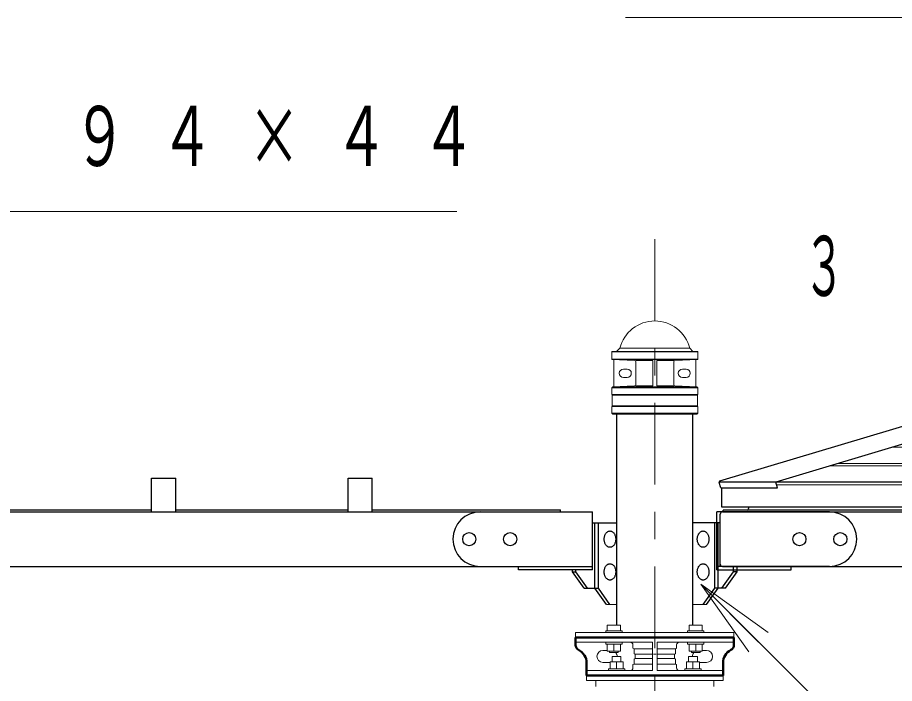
# Model space of a CAD drawing. Units: millimetres on the paper, scale 1:50. Extents: x -365 to 10, y -38 to 257.
# Drawn here: x -283.05 to -250.91, y 114.13 to 138.54 of the extents above; entities that cross this region are included whole.
import ezdxf
from ezdxf.enums import TextEntityAlignment as Align

# ---------------------------------------------------------------- set-up
doc = ezdxf.new("R2010")
doc.units = ezdxf.units.MM
doc.linetypes.add('USER2', pattern=[6, 3, -1, 1, -1])
doc.layers.add('LY_1', color=7, linetype='Continuous', lineweight=25)
doc.styles.add('ＭＳ ゴシック', font='')
doc.styles.get('ＭＳ ゴシック').set_extended_font_data('MS Gothic')

msp = doc.modelspace()

# ---------------------------------------------------------------- linework, layer by layer
at = {"layer": 'LY_1', "linetype": 'USER2', "lineweight": 13}
msp.add_line((-259.691, 67.42), (-259.691, 130.644), dxfattribs=at)
at = {"layer": 'LY_1', "color": 131}
for p, q in [((-229.962, 129.746), (-257.315, 121.54)), ((-227.796, 129.746), (-255.252, 121.509)), ((-257.276, 121.301), (-257.336, 121.5)), ((-255.189, 121.301), (-255.252, 121.509)), ((-257.276, 121.301), (-255.189, 121.301)), ((-256.255, 120.589), (-256.255, 120.54)), ((-257.291, 118.5), (-257.291, 120.34)), ((-257.211, 120.42), (-227.291, 120.42)), ((-227.291, 120.484), (-257.191, 120.484)), ((-257.191, 120.42), (-257.191, 120.484)), ((-256.311, 120.42), (-257.191, 120.42)), ((-257.111, 120.42), (-256.271, 120.42)), ((-257.291, 118.42), (-257.291, 120.02)), ((-256.676, 118.42), (-257.291, 118.42)), ((-257.211, 118.42), (-227.291, 118.42))]:
    msp.add_line(p, q, dxfattribs=at)
at = {"layer": 'LY_1', "lineweight": 13}
for p, q in [((-261.089, 126.302), (-260.971, 126.42)), ((-260.971, 126.42), (-258.411, 126.42)), ((-258.293, 126.302), (-258.411, 126.42)), ((-261.271, 126.282), (-261.251, 126.302)), ((-261.271, 126.282), (-261.271, 126.022)), ((-261.271, 126.282), (-258.111, 126.282)), ((-261.271, 126.022), (-258.111, 126.022)), ((-261.271, 126.022), (-261.251, 126.002)), ((-261.251, 126.302), (-258.131, 126.302)), ((-261.251, 126.002), (-260.429, 125.966)), ((-261.251, 126.002), (-258.131, 126.002)), ((-261.191, 125.997), (-261.191, 125.006)), ((-258.131, 126.002), (-258.953, 125.966)), ((-258.191, 125.997), (-258.191, 125.006)), ((-258.131, 126.302), (-258.111, 126.282)), ((-258.131, 126.002), (-258.111, 126.022)), ((-258.111, 126.282), (-258.111, 126.022)), ((-260.391, 125.964), (-259.761, 125.964)), ((-260.391, 125.926), (-260.391, 125.077)), ((-259.761, 125.962), (-259.761, 125.042)), ((-258.991, 125.964), (-259.621, 125.964)), ((-259.621, 125.962), (-259.621, 125.042)), ((-258.991, 125.926), (-258.991, 125.077)), ((-260.841, 125.652), (-260.701, 125.652)), ((-260.841, 125.352), (-260.701, 125.352)), ((-258.541, 125.652), (-258.681, 125.652)), ((-258.541, 125.352), (-258.681, 125.352)), ((-261.231, 125.002), (-260.429, 125.037)), ((-260.391, 125.038), (-259.761, 125.038)), ((-258.991, 125.038), (-259.621, 125.038)), ((-258.151, 125.002), (-258.953, 125.037)), ((-261.231, 125.002), (-261.271, 124.962)), ((-261.271, 124.962), (-258.111, 124.962)), ((-261.271, 124.962), (-261.271, 124.722)), ((-261.271, 124.722), (-258.111, 124.722)), ((-261.271, 124.722), (-261.251, 124.702)), ((-261.231, 125.002), (-258.151, 125.002)), ((-258.151, 125.002), (-258.111, 124.962)), ((-258.111, 124.722), (-258.131, 124.702)), ((-258.111, 124.962), (-258.111, 124.722)), ((-261.251, 124.702), (-258.131, 124.702)), ((-261.251, 124.702), (-261.251, 124.302)), ((-258.131, 124.702), (-258.131, 124.302)), ((-261.251, 124.302), (-261.271, 124.282)), ((-261.271, 124.282), (-258.111, 124.282)), ((-261.271, 124.282), (-261.271, 124.042)), ((-261.251, 124.302), (-258.131, 124.302)), ((-258.131, 124.302), (-258.111, 124.282)), ((-258.111, 124.282), (-258.111, 124.042)), ((-261.271, 124.042), (-258.111, 124.042)), ((-261.271, 124.042), (-261.231, 124.002)), ((-261.231, 124.002), (-258.151, 124.002)), ((-258.111, 124.042), (-258.151, 124.002)), ((-256.242, 115.294), (-258.009, 117.769)), ((-258.009, 117.769), (-255.534, 116.001)), ((-258.009, 117.769), (-255.888, 115.647)), ((-257.793, 117.02), (-258.293, 117.02)), ((-260.891, 116.064), (-261.491, 116.064)), ((-261.491, 116.064), (-261.491, 116)), ((-261.431, 116.264), (-261.431, 116.064)), ((-260.951, 116.264), (-261.431, 116.264)), ((-260.951, 116.264), (-260.951, 116.064)), ((-260.891, 116.064), (-260.891, 116)), ((-257.891, 116.064), (-258.491, 116.064)), ((-258.491, 116.064), (-258.491, 116)), ((-257.951, 116.264), (-258.431, 116.264)), ((-258.431, 116.264), (-258.431, 116.064)), ((-257.951, 116.264), (-257.951, 116.064)), ((-257.891, 116.064), (-257.891, 116)), ((-262.591, 116), (-262.591, 115.82)), ((-256.791, 116), (-262.591, 116)), ((-256.791, 116), (-256.791, 115.82)), ((-262.591, 115.64), (-259.781, 115.64)), ((-261.491, 115.576), (-261.491, 115.64)), ((-261.491, 115.576), (-260.891, 115.576)), ((-261.431, 115.316), (-261.431, 115.576)), ((-261.191, 115.316), (-261.191, 115.576)), ((-260.951, 115.316), (-260.951, 115.576)), ((-260.891, 115.576), (-260.891, 115.64)), ((-260.491, 115.54), (-260.491, 115.42)), ((-260.451, 115.4), (-260.491, 115.42)), ((-259.781, 115.4), (-260.451, 115.4)), ((-260.451, 115.4), (-260.451, 115.22)), ((-259.781, 115.64), (-259.781, 114.6)), ((-259.601, 115.64), (-259.601, 114.6)), ((-256.791, 115.64), (-259.601, 115.64)), ((-259.601, 115.4), (-258.931, 115.4)), ((-258.931, 115.4), (-258.891, 115.42)), ((-258.931, 115.4), (-258.931, 115.22)), ((-258.891, 115.54), (-258.891, 115.42)), ((-258.491, 115.576), (-258.491, 115.64)), ((-257.891, 115.576), (-258.491, 115.576)), ((-258.431, 115.316), (-258.431, 115.576)), ((-258.191, 115.316), (-258.191, 115.576)), ((-257.951, 115.316), (-257.951, 115.576)), ((-257.891, 115.576), (-257.891, 115.64)), ((-261.591, 115.34), (-261.431, 115.34)), ((-261.431, 115.316), (-260.951, 115.316)), ((-261.351, 115.264), (-261.351, 115.316)), ((-261.351, 115.264), (-261.031, 115.264)), ((-260.931, 115.12), (-261.251, 115.12)), ((-261.251, 115.12), (-261.251, 114.924)), ((-261.031, 115.264), (-261.031, 115.316)), ((-260.931, 115.12), (-260.931, 114.924)), ((-260.411, 115.2), (-260.451, 115.22)), ((-259.781, 115.2), (-260.411, 115.2)), ((-260.411, 115.2), (-260.411, 115.04)), ((-259.641, 115.2), (-259.741, 115.2)), ((-259.601, 115.2), (-258.971, 115.2)), ((-258.971, 115.2), (-258.931, 115.22)), ((-258.971, 115.2), (-258.971, 115.04)), ((-258.451, 115.12), (-258.451, 114.924)), ((-258.131, 115.12), (-258.451, 115.12)), ((-257.951, 115.316), (-258.431, 115.316)), ((-258.351, 115.264), (-258.351, 115.316)), ((-258.031, 115.264), (-258.351, 115.264)), ((-258.131, 115.12), (-258.131, 114.924)), ((-258.031, 115.264), (-258.031, 115.316)), ((-257.791, 115.34), (-257.951, 115.34)), ((-261.591, 114.9), (-261.331, 114.9)), ((-261.331, 114.924), (-260.851, 114.924)), ((-261.331, 114.924), (-261.331, 114.664)), ((-261.091, 114.924), (-261.091, 114.664)), ((-260.851, 114.924), (-260.851, 114.664)), ((-260.491, 114.82), (-260.451, 114.84)), ((-260.491, 114.82), (-260.491, 114.7)), ((-260.451, 115.02), (-260.411, 115.04)), ((-260.451, 115.02), (-260.451, 114.84)), ((-259.781, 114.84), (-260.451, 114.84)), ((-259.781, 115.04), (-260.411, 115.04)), ((-259.601, 115.04), (-258.971, 115.04)), ((-259.601, 114.84), (-258.931, 114.84)), ((-258.931, 115.02), (-258.971, 115.04)), ((-258.931, 115.02), (-258.931, 114.84)), ((-258.891, 114.82), (-258.931, 114.84)), ((-258.891, 114.82), (-258.891, 114.7)), ((-258.051, 114.924), (-258.531, 114.924)), ((-258.531, 114.924), (-258.531, 114.664)), ((-258.291, 114.924), (-258.291, 114.664)), ((-258.051, 114.924), (-258.051, 114.664)), ((-257.791, 114.9), (-258.051, 114.9)), ((-262.191, 114.6), (-259.781, 114.6)), ((-262.191, 114.42), (-262.191, 114.24)), ((-262.191, 114.42), (-257.191, 114.42)), ((-261.391, 114.664), (-260.791, 114.664)), ((-261.391, 114.664), (-261.391, 114.6)), ((-260.791, 114.664), (-260.791, 114.6)), ((-257.191, 114.6), (-259.601, 114.6)), ((-258.591, 114.664), (-258.591, 114.6)), ((-258.591, 114.664), (-257.991, 114.664)), ((-257.991, 114.664), (-257.991, 114.6)), ((-257.191, 114.42), (-257.191, 114.24)), ((-262.191, 114.24), (-257.191, 114.24)), ((-261.854, 114.24), (-261.854, 114.019)), ((-257.528, 114.24), (-257.528, 114.019))]:
    msp.add_line(p, q, dxfattribs=at)
at = {"layer": 'LY_1'}
for p, q in [((-261.089, 124.002), (-261.089, 116.264)), ((-258.293, 116.264), (-258.293, 124.002)), ((-278.131, 121.65), (-277.251, 121.65)), ((-278.131, 120.42), (-278.131, 121.65)), ((-277.251, 120.42), (-277.251, 121.65)), ((-270.931, 121.65), (-270.051, 121.65)), ((-270.931, 120.42), (-270.931, 121.65)), ((-270.051, 120.42), (-270.051, 121.65)), ((-257.231, 120.589), (-257.231, 121.301)), ((-227.291, 120.589), (-257.231, 120.589)), ((-292.091, 120.42), (-266.091, 120.42)), ((-284.451, 120.5), (-278.131, 120.5)), ((-277.251, 120.5), (-270.931, 120.5)), ((-270.051, 120.5), (-263.151, 120.5)), ((-263.151, 120.42), (-263.151, 120.5)), ((-257.496, 117.62), (-257.496, 120.02)), ((-257.369, 117.62), (-257.369, 120.02)), ((-292.091, 118.42), (-266.091, 118.42)), ((-256.803, 118.22), (-256.803, 118.42)), ((-256.676, 118.22), (-256.676, 118.42)), ((-257.228, 117.62), (-256.803, 118.22)), ((-257.1, 117.62), (-256.676, 118.22)), ((-256.676, 118.22), (-256.803, 118.22)), ((-257.92, 117.02), (-257.496, 117.62)), ((-257.793, 117.02), (-257.369, 117.62)), ((-257.1, 117.62), (-257.496, 117.62))]:
    msp.add_line(p, q, dxfattribs=at)
at = {"layer": 'LY_1', "color": 12, "lineweight": 13}
for p, q in [((-250.968, 122.794), (-227.291, 122.794)), ((-252.953, 122.199), (-227.291, 122.199)), ((-253.267, 122.105), (-227.291, 122.105))]:
    msp.add_line(p, q, dxfattribs=at)
at = {"layer": 'LY_1', "color": 4}
msp.add_line((-227.291, 121.509), (-257.291, 121.509), dxfattribs=at)
at = {"layer": 'LY_1', "color": 4, "lineweight": 13}
msp.add_line((-255.223, 121.415), (-227.291, 121.415), dxfattribs=at)
at = {"layer": 'LY_1', "color": 40}
for p, q in [((-266.091, 120.42), (-261.971, 120.42)), ((-261.971, 118.3), (-261.971, 120.42)), ((-253.291, 120.42), (-257.411, 120.42)), ((-257.411, 118.3), (-257.411, 120.42)), ((-261.971, 120.02), (-261.089, 120.02)), ((-261.886, 117.62), (-261.886, 120.02)), ((-261.758, 117.62), (-261.758, 120.02)), ((-266.091, 118.42), (-261.971, 118.42)), ((-264.691, 118.3), (-264.691, 118.42)), ((-261.971, 118.3), (-264.691, 118.3)), ((-262.706, 118.22), (-262.706, 118.3)), ((-262.579, 118.22), (-262.579, 118.3)), ((-253.291, 118.42), (-257.411, 118.42)), ((-257.411, 118.3), (-254.691, 118.3)), ((-254.691, 118.3), (-254.691, 118.42)), ((-262.706, 118.22), (-262.579, 118.22)), ((-262.281, 117.62), (-262.706, 118.22)), ((-262.154, 117.62), (-262.579, 118.22)), ((-262.281, 117.62), (-261.758, 117.62)), ((-261.461, 117.02), (-261.886, 117.62)), ((-261.334, 117.02), (-261.758, 117.62))]:
    msp.add_line(p, q, dxfattribs=at)
at = {"layer": 'LY_1', "color": 2}
msp.add_line((-257.291, 120.02), (-258.293, 120.02), dxfattribs=at)
at = {"layer": 'LY_1', "color": 40, "lineweight": 13}
msp.add_line((-261.461, 117.02), (-261.089, 117.02), dxfattribs=at)
at = {"layer": 'LY_1', "color": 140, "lineweight": 50}
for p, q in [((-262.591, 115.82), (-262.591, 115.536)), ((-262.591, 115.82), (-256.791, 115.82)), ((-256.791, 115.82), (-256.791, 115.536)), ((-262.191, 114.88), (-262.191, 114.42)), ((-257.191, 114.88), (-257.191, 114.42)), ((-262.191, 114.42), (-257.191, 114.42))]:
    msp.add_line(p, q, dxfattribs=at)
at = {"layer": 'LY_1', "lineweight": 13}
for points in [[(-228.331, 130.689), (-236.183, 138.542), (-260.762, 138.542)], [(-313.251, 121.65), (-303.474, 131.426), (-266.949, 131.426)], [(-258.009, 117.769), (-249.415, 109.174), (-224.46, 109.174)]]:
    msp.add_lwpolyline(points, dxfattribs=at)
at = {"layer": 'LY_1', "color": 40}
for points in [[(-261.334, 119.72), (-261.316, 119.718), (-261.297, 119.715), (-261.279, 119.709), (-261.261, 119.701), (-261.244, 119.691), (-261.228, 119.679), (-261.212, 119.665), (-261.198, 119.649), (-261.184, 119.632), (-261.172, 119.612), (-261.16, 119.592), (-261.15, 119.57), (-261.142, 119.546), (-261.135, 119.522), (-261.129, 119.497), (-261.125, 119.472), (-261.123, 119.446), (-261.122, 119.42), (-261.123, 119.393), (-261.125, 119.367), (-261.129, 119.342), (-261.135, 119.317), (-261.142, 119.293), (-261.15, 119.27), (-261.16, 119.247), (-261.172, 119.227), (-261.184, 119.207), (-261.198, 119.19), (-261.212, 119.174), (-261.228, 119.16), (-261.244, 119.148), (-261.261, 119.138), (-261.279, 119.13), (-261.297, 119.124), (-261.316, 119.121), (-261.334, 119.12), (-261.353, 119.121), (-261.371, 119.124), (-261.389, 119.13), (-261.407, 119.138), (-261.424, 119.148), (-261.44, 119.16), (-261.456, 119.174), (-261.47, 119.19), (-261.484, 119.207), (-261.497, 119.227), (-261.508, 119.247), (-261.518, 119.27), (-261.526, 119.293), (-261.533, 119.317), (-261.539, 119.342), (-261.543, 119.367), (-261.545, 119.393), (-261.546, 119.42), (-261.545, 119.446), (-261.543, 119.472), (-261.539, 119.497), (-261.533, 119.522), (-261.526, 119.546), (-261.518, 119.57), (-261.508, 119.592), (-261.497, 119.612), (-261.484, 119.632), (-261.47, 119.649), (-261.456, 119.665), (-261.44, 119.679), (-261.424, 119.691), (-261.407, 119.701), (-261.389, 119.709), (-261.371, 119.715), (-261.353, 119.718)], [(-261.334, 118.52), (-261.316, 118.518), (-261.297, 118.515), (-261.279, 118.509), (-261.261, 118.501), (-261.244, 118.491), (-261.228, 118.479), (-261.212, 118.465), (-261.198, 118.449), (-261.184, 118.432), (-261.172, 118.412), (-261.16, 118.392), (-261.15, 118.37), (-261.142, 118.346), (-261.135, 118.322), (-261.129, 118.297), (-261.125, 118.272), (-261.123, 118.246), (-261.122, 118.22), (-261.123, 118.193), (-261.125, 118.167), (-261.129, 118.142), (-261.135, 118.117), (-261.142, 118.093), (-261.15, 118.07), (-261.16, 118.047), (-261.172, 118.027), (-261.184, 118.007), (-261.198, 117.99), (-261.212, 117.974), (-261.228, 117.96), (-261.244, 117.948), (-261.261, 117.938), (-261.279, 117.93), (-261.297, 117.924), (-261.316, 117.921), (-261.334, 117.92), (-261.353, 117.921), (-261.371, 117.924), (-261.389, 117.93), (-261.407, 117.938), (-261.424, 117.948), (-261.44, 117.96), (-261.456, 117.974), (-261.47, 117.99), (-261.484, 118.007), (-261.497, 118.027), (-261.508, 118.047), (-261.518, 118.07), (-261.526, 118.093), (-261.533, 118.117), (-261.539, 118.142), (-261.543, 118.167), (-261.545, 118.193), (-261.546, 118.22), (-261.545, 118.246), (-261.543, 118.272), (-261.539, 118.297), (-261.533, 118.322), (-261.526, 118.346), (-261.518, 118.37), (-261.508, 118.392), (-261.497, 118.412), (-261.484, 118.432), (-261.47, 118.449), (-261.456, 118.465), (-261.44, 118.479), (-261.424, 118.491), (-261.407, 118.501), (-261.389, 118.509), (-261.371, 118.515), (-261.353, 118.518)]]:
    msp.add_lwpolyline(points, close=True, dxfattribs=at)
at = {"layer": 'LY_1'}
for points in [[(-257.92, 119.72), (-257.902, 119.718), (-257.883, 119.715), (-257.865, 119.709), (-257.848, 119.701), (-257.831, 119.691), (-257.814, 119.679), (-257.799, 119.665), (-257.784, 119.649), (-257.77, 119.632), (-257.758, 119.612), (-257.746, 119.592), (-257.737, 119.57), (-257.728, 119.546), (-257.721, 119.522), (-257.715, 119.497), (-257.711, 119.472), (-257.709, 119.446), (-257.708, 119.42), (-257.709, 119.393), (-257.711, 119.367), (-257.715, 119.342), (-257.721, 119.317), (-257.728, 119.293), (-257.737, 119.27), (-257.746, 119.247), (-257.758, 119.227), (-257.77, 119.207), (-257.784, 119.19), (-257.799, 119.174), (-257.814, 119.16), (-257.831, 119.148), (-257.848, 119.138), (-257.865, 119.13), (-257.883, 119.124), (-257.902, 119.121), (-257.92, 119.12), (-257.939, 119.121), (-257.957, 119.124), (-257.975, 119.13), (-257.993, 119.138), (-258.01, 119.148), (-258.026, 119.16), (-258.042, 119.174), (-258.057, 119.19), (-258.07, 119.207), (-258.083, 119.227), (-258.094, 119.247), (-258.104, 119.27), (-258.112, 119.293), (-258.12, 119.317), (-258.125, 119.342), (-258.129, 119.367), (-258.132, 119.393), (-258.132, 119.42), (-258.132, 119.446), (-258.129, 119.472), (-258.125, 119.497), (-258.12, 119.522), (-258.112, 119.546), (-258.104, 119.57), (-258.094, 119.592), (-258.083, 119.612), (-258.07, 119.632), (-258.057, 119.649), (-258.042, 119.665), (-258.026, 119.679), (-258.01, 119.691), (-257.993, 119.701), (-257.975, 119.709), (-257.957, 119.715), (-257.939, 119.718)], [(-257.92, 118.52), (-257.902, 118.518), (-257.883, 118.515), (-257.865, 118.509), (-257.848, 118.501), (-257.831, 118.491), (-257.814, 118.479), (-257.799, 118.465), (-257.784, 118.449), (-257.77, 118.432), (-257.758, 118.412), (-257.746, 118.392), (-257.737, 118.37), (-257.728, 118.346), (-257.721, 118.322), (-257.715, 118.297), (-257.711, 118.272), (-257.709, 118.246), (-257.708, 118.22), (-257.709, 118.193), (-257.711, 118.167), (-257.715, 118.142), (-257.721, 118.117), (-257.728, 118.093), (-257.737, 118.07), (-257.746, 118.047), (-257.758, 118.027), (-257.77, 118.007), (-257.784, 117.99), (-257.799, 117.974), (-257.814, 117.96), (-257.831, 117.948), (-257.848, 117.938), (-257.865, 117.93), (-257.883, 117.924), (-257.902, 117.921), (-257.92, 117.92), (-257.939, 117.921), (-257.957, 117.924), (-257.975, 117.93), (-257.993, 117.938), (-258.01, 117.948), (-258.026, 117.96), (-258.042, 117.974), (-258.057, 117.99), (-258.07, 118.007), (-258.083, 118.027), (-258.094, 118.047), (-258.104, 118.07), (-258.112, 118.093), (-258.12, 118.117), (-258.125, 118.142), (-258.129, 118.167), (-258.132, 118.193), (-258.132, 118.22), (-258.132, 118.246), (-258.129, 118.272), (-258.125, 118.297), (-258.12, 118.322), (-258.112, 118.346), (-258.104, 118.37), (-258.094, 118.392), (-258.083, 118.412), (-258.07, 118.432), (-258.057, 118.449), (-258.042, 118.465), (-258.026, 118.479), (-258.01, 118.491), (-257.993, 118.501), (-257.975, 118.509), (-257.957, 118.515), (-257.939, 118.518)]]:
    msp.add_lwpolyline(points, close=True, dxfattribs=at)
at = {"layer": 'LY_1', "color": 40}
for centre in [(-266.491, 119.42), (-264.991, 119.42), (-254.391, 119.42), (-252.891, 119.42)]:
    msp.add_circle(centre, 0.24, dxfattribs=at)
at = {"layer": 'LY_1', "lineweight": 13}
for centre, radius, start, end in [((-259.691, 126.1), 1.319, 14.0025, 165.9975), ((-259.801, 125.962), 0.04, 0, 90), ((-259.581, 125.962), 0.04, 90, 180), ((-260.431, 125.926), 0.04, 0, 87.5), ((-258.951, 125.926), 0.04, 92.5, 180), ((-260.841, 125.502), 0.15, 90, 270), ((-260.701, 125.502), 0.15, 270, 90), ((-258.681, 125.502), 0.15, 90, 270), ((-258.541, 125.502), 0.15, 270, 90), ((-260.431, 125.077), 0.04, 272.5, 0), ((-259.801, 125.042), 0.04, 270, 0), ((-259.581, 125.042), 0.04, 180, 270), ((-258.951, 125.077), 0.04, 180, 267.5), ((-260.591, 115.54), 0.1, 0, 90), ((-258.791, 115.54), 0.1, 90, 180), ((-261.591, 115.12), 0.22, 90, 267.3386), ((-261.291, 115.12), 0.22, 0.0002, 40.887), ((-258.091, 115.12), 0.22, 139.113, 179.9998), ((-257.791, 115.12), 0.22, 270, 90), ((-260.591, 114.7), 0.1, 270, 0), ((-258.791, 114.7), 0.1, 180, 270)]:
    msp.add_arc(centre, radius, start, end, dxfattribs=at)
at = {"layer": 'LY_1', "color": 131}
for centre, radius, start, end in [((-257.306, 121.509), 0.032, 106.6992, 196.6992), ((-256.311, 120.54), 0.056, 270, 0), ((-257.211, 120.34), 0.08, 90, 180), ((-257.211, 118.5), 0.08, 180, 270)]:
    msp.add_arc(centre, radius, start, end, dxfattribs=at)
at = {"layer": 'LY_1', "color": 40}
for centre, start, end in [((-266.091, 119.42), 90, 270), ((-253.291, 119.42), 270, 90)]:
    msp.add_arc(centre, 1, start, end, dxfattribs=at)
at = {"layer": 'LY_1', "color": 140, "lineweight": 50}
for centre, radius, start, end in [((-262.391, 115.536), 0.2, 180, 242.7423), ((-256.991, 115.536), 0.2, 297.2577, 0), ((-262.729, 114.88), 0.538, 0, 62.7423), ((-256.653, 114.88), 0.538, 117.2577, 180)]:
    msp.add_arc(centre, radius, start, end, dxfattribs=at)

# ---------------------------------------------------------------- texts
at = {"layer": 'LY_1', "style": 'ＭＳ ゴシック', "width": 0.5}
msp.add_text('３', height=2.199, dxfattribs=at).set_placement((-253.485, 129.437), align=Align.MIDDLE_CENTER)
at = {"layer": 'LY_1', "insert": (-303.39, 134.076), "char_height": 2.199, "attachment_point": 4, "style": 'ＭＳ ゴシック'}
msp.add_mtext('\\T1.64;\\W0.65;格子：ヒノキ\u3000９４×４４', dxfattribs=at)

doc.saveas('drawing.dxf')
